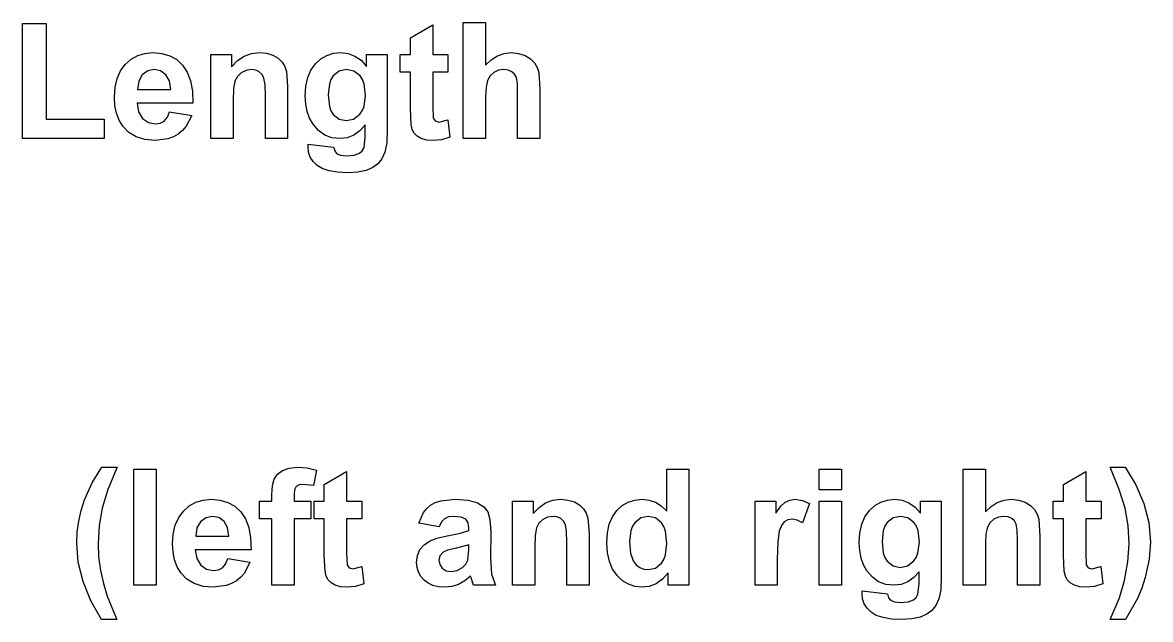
# Model space of a CAD drawing. Header units: metres. Extents: x -79 to 184, y 27 to 122.
# Drawn here: x 145.5 to 183.69, y 79.35 to 99.57 of the extents above; entities that cross this region are included whole.
import ezdxf

# ---------------------------------------------------------------- set-up
doc = ezdxf.new("R2010")
doc.units = ezdxf.units.M

msp = doc.modelspace()

# ---------------------------------------------------------------- linework, layer by layer
at = {"layer": 'Leadscrew Total '}
for p, q in [((145.501, 95.637, 0.03), (145.501, 99.538, 0.03)), ((145.501, 99.538, 0.03), (146.295, 99.538, 0.03)), ((146.295, 99.538, 0.03), (146.295, 96.3, 0.03)), ((158.633, 99.052, 0.03), (159.389, 99.492, 0.03)), ((159.389, 99.492, 0.03), (159.389, 98.486, 0.03)), ((160.425, 95.637, 0.03), (160.425, 99.57, 0.03)), ((160.425, 99.57, 0.03), (161.179, 99.57, 0.03)), ((161.179, 99.57, 0.03), (161.179, 98.124, 0.03)), ((158.633, 98.486, 0.03), (158.633, 99.052, 0.03)), ((149.646, 98.526, 0.03), (149.916, 98.551, 0.03)), ((149.916, 98.551, 0.03), (150.218, 98.524, 0.03)), ((153.248, 98.52, 0.03), (153.519, 98.551, 0.03)), ((153.519, 98.551, 0.03), (153.758, 98.528, 0.03)), ((156.029, 98.527, 0.03), (156.275, 98.551, 0.03)), ((156.275, 98.551, 0.03), (156.527, 98.522, 0.03)), ((161.806, 98.524, 0.03), (162.051, 98.551, 0.03)), ((162.051, 98.551, 0.03), (162.298, 98.526, 0.03)), ((148.98, 98.15, 0.03), (149.178, 98.325, 0.03)), ((149.178, 98.325, 0.03), (149.399, 98.45, 0.03)), ((149.399, 98.45, 0.03), (149.646, 98.526, 0.03)), ((150.218, 98.524, 0.03), (150.485, 98.446, 0.03)), ((150.485, 98.446, 0.03), (150.719, 98.314, 0.03)), ((150.719, 98.314, 0.03), (150.92, 98.131, 0.03)), ((151.88, 95.637, 0.03), (151.88, 98.486, 0.03)), ((151.88, 98.486, 0.03), (152.58, 98.486, 0.03)), ((152.58, 98.486, 0.03), (152.58, 98.068, 0.03)), ((152.58, 98.068, 0.03), (152.779, 98.279, 0.03)), ((152.779, 98.279, 0.03), (153.002, 98.43, 0.03)), ((153.002, 98.43, 0.03), (153.248, 98.52, 0.03)), ((153.758, 98.528, 0.03), (153.976, 98.461, 0.03)), ((153.976, 98.461, 0.03), (154.157, 98.358, 0.03)), ((154.157, 98.358, 0.03), (154.288, 98.231, 0.03)), ((154.288, 98.231, 0.03), (154.378, 98.082, 0.03)), ((155.267, 97.962, 0.03), (155.418, 98.172, 0.03)), ((155.418, 98.172, 0.03), (155.6, 98.338, 0.03)), ((155.6, 98.338, 0.03), (155.804, 98.456, 0.03)), ((155.804, 98.456, 0.03), (156.029, 98.527, 0.03)), ((156.527, 98.522, 0.03), (156.757, 98.435, 0.03)), ((156.757, 98.435, 0.03), (156.963, 98.29, 0.03)), ((156.963, 98.29, 0.03), (157.147, 98.086, 0.03)), ((157.147, 98.086, 0.03), (157.147, 98.486, 0.03)), ((157.147, 98.486, 0.03), (157.852, 98.486, 0.03)), ((157.852, 98.486, 0.03), (157.852, 95.93, 0.03)), ((158.287, 97.885, 0.03), (158.287, 98.486, 0.03)), ((158.287, 98.486, 0.03), (158.633, 98.486, 0.03)), ((159.389, 98.486, 0.03), (159.904, 98.486, 0.03)), ((159.904, 98.486, 0.03), (159.904, 97.885, 0.03)), ((161.179, 98.124, 0.03), (161.37, 98.311, 0.03)), ((161.37, 98.311, 0.03), (161.579, 98.444, 0.03)), ((161.579, 98.444, 0.03), (161.806, 98.524, 0.03)), ((162.298, 98.526, 0.03), (162.52, 98.454, 0.03)), ((162.52, 98.454, 0.03), (162.704, 98.344, 0.03)), ((162.704, 98.344, 0.03), (162.835, 98.207, 0.03)), ((162.835, 98.207, 0.03), (162.925, 98.049, 0.03)), ((148.703, 97.672, 0.03), (148.818, 97.93, 0.03)), ((148.818, 97.93, 0.03), (148.98, 98.15, 0.03)), ((149.554, 97.794, 0.03), (149.434, 97.582, 0.03)), ((149.737, 97.929, 0.03), (149.554, 97.794, 0.03)), ((149.962, 97.974, 0.03), (149.737, 97.929, 0.03)), ((150.175, 97.931, 0.03), (149.962, 97.974, 0.03)), ((150.354, 97.803, 0.03), (150.175, 97.931, 0.03)), ((150.477, 97.594, 0.03), (150.354, 97.803, 0.03)), ((150.92, 98.131, 0.03), (151.08, 97.893, 0.03)), ((151.08, 97.893, 0.03), (151.191, 97.599, 0.03)), ((152.905, 97.867, 0.03), (152.774, 97.742, 0.03)), ((153.071, 97.947, 0.03), (152.905, 97.867, 0.03)), ((153.257, 97.974, 0.03), (153.071, 97.947, 0.03)), ((153.398, 97.955, 0.03), (153.257, 97.974, 0.03)), ((153.518, 97.899, 0.03), (153.398, 97.955, 0.03)), ((153.612, 97.808, 0.03), (153.518, 97.899, 0.03)), ((153.675, 97.688, 0.03), (153.612, 97.808, 0.03)), ((154.378, 98.082, 0.03), (154.436, 97.915, 0.03)), ((154.436, 97.915, 0.03), (154.477, 97.408, 0.03)), ((155.159, 97.71, 0.03), (155.267, 97.962, 0.03)), ((156.221, 97.921, 0.03), (156.021, 97.763, 0.03)), ((156.468, 97.974, 0.03), (156.221, 97.921, 0.03)), ((156.723, 97.92, 0.03), (156.468, 97.974, 0.03)), ((156.929, 97.759, 0.03), (156.723, 97.92, 0.03)), ((158.633, 97.885, 0.03), (158.287, 97.885, 0.03)), ((158.633, 96.643, 0.03), (158.633, 97.885, 0.03)), ((159.904, 97.885, 0.03), (159.389, 97.885, 0.03)), ((159.389, 97.885, 0.03), (159.389, 96.737, 0.03)), ((161.463, 97.883, 0.03), (161.335, 97.768, 0.03)), ((161.621, 97.951, 0.03), (161.463, 97.883, 0.03)), ((161.798, 97.974, 0.03), (161.621, 97.951, 0.03)), ((161.948, 97.956, 0.03), (161.798, 97.974, 0.03)), ((162.071, 97.903, 0.03), (161.948, 97.956, 0.03)), ((162.163, 97.819, 0.03), (162.071, 97.903, 0.03)), ((162.222, 97.711, 0.03), (162.163, 97.819, 0.03)), ((162.925, 98.049, 0.03), (162.98, 97.875, 0.03)), ((162.98, 97.875, 0.03), (163.019, 97.308, 0.03)), ((148.633, 97.375, 0.03), (148.703, 97.672, 0.03)), ((149.434, 97.582, 0.03), (149.396, 97.306, 0.03)), ((150.523, 97.306, 0.03), (150.477, 97.594, 0.03)), ((151.191, 97.599, 0.03), (151.255, 97.25, 0.03)), ((152.692, 97.582, 0.03), (152.649, 97.33, 0.03)), ((152.774, 97.742, 0.03), (152.692, 97.582, 0.03)), ((153.711, 97.471, 0.03), (153.675, 97.688, 0.03)), ((153.723, 97.091, 0.03), (153.711, 97.471, 0.03)), ((154.477, 97.408, 0.03), (154.477, 95.637, 0.03)), ((155.073, 97.078, 0.03), (155.094, 97.415, 0.03)), ((155.094, 97.415, 0.03), (155.159, 97.71, 0.03)), ((155.889, 97.497, 0.03), (155.845, 97.121, 0.03)), ((155.944, 97.644, 0.03), (155.889, 97.497, 0.03)), ((156.021, 97.763, 0.03), (155.944, 97.644, 0.03)), ((157.009, 97.638, 0.03), (156.929, 97.759, 0.03)), ((157.066, 97.488, 0.03), (157.009, 97.638, 0.03)), ((157.112, 97.102, 0.03), (157.066, 97.488, 0.03)), ((161.247, 97.608, 0.03), (161.196, 97.38, 0.03)), ((161.335, 97.768, 0.03), (161.247, 97.608, 0.03)), ((162.255, 97.508, 0.03), (162.222, 97.711, 0.03)), ((162.265, 97.142, 0.03), (162.255, 97.508, 0.03)), ((148.61, 97.04, 0.03), (148.633, 97.375, 0.03)), ((148.628, 96.757, 0.03), (148.61, 97.04, 0.03)), ((149.396, 97.306, 0.03), (150.523, 97.306, 0.03)), ((151.255, 97.25, 0.03), (151.271, 96.844, 0.03)), ((152.649, 97.33, 0.03), (152.634, 96.928, 0.03)), ((153.723, 95.637, 0.03), (153.723, 97.091, 0.03)), ((155.089, 96.804, 0.03), (155.073, 97.078, 0.03)), ((155.845, 97.121, 0.03), (155.889, 96.728, 0.03)), ((157.064, 96.73, 0.03), (157.112, 97.102, 0.03)), ((161.196, 97.38, 0.03), (161.179, 97.064, 0.03)), ((161.179, 97.064, 0.03), (161.179, 95.637, 0.03)), ((162.265, 95.637, 0.03), (162.265, 97.142, 0.03)), ((163.019, 97.308, 0.03), (163.019, 95.637, 0.03)), ((148.68, 96.498, 0.03), (148.628, 96.757, 0.03)), ((151.271, 96.844, 0.03), (149.383, 96.844, 0.03)), ((149.383, 96.844, 0.03), (149.432, 96.546, 0.03)), ((152.634, 96.928, 0.03), (152.634, 95.637, 0.03)), ((155.138, 96.553, 0.03), (155.089, 96.804, 0.03)), ((155.889, 96.728, 0.03), (155.944, 96.577, 0.03)), ((157.005, 96.583, 0.03), (157.064, 96.73, 0.03)), ((158.657, 96.112, 0.03), (158.633, 96.643, 0.03)), ((159.389, 96.737, 0.03), (159.404, 96.331, 0.03)), ((146.295, 96.3, 0.03), (148.269, 96.3, 0.03)), ((148.269, 96.3, 0.03), (148.269, 95.637, 0.03)), ((148.768, 96.266, 0.03), (148.68, 96.498, 0.03)), ((148.892, 96.058, 0.03), (148.768, 96.266, 0.03)), ((149.432, 96.546, 0.03), (149.565, 96.323, 0.03)), ((149.565, 96.323, 0.03), (149.761, 96.183, 0.03)), ((150.297, 96.233, 0.03), (150.403, 96.359, 0.03)), ((150.403, 96.359, 0.03), (150.48, 96.544, 0.03)), ((150.48, 96.544, 0.03), (151.231, 96.418, 0.03)), ((151.231, 96.418, 0.03), (151.044, 96.054, 0.03)), ((155.221, 96.326, 0.03), (155.138, 96.553, 0.03)), ((155.336, 96.123, 0.03), (155.221, 96.326, 0.03)), ((155.944, 96.577, 0.03), (156.021, 96.457, 0.03)), ((156.021, 96.457, 0.03), (156.217, 96.299, 0.03)), ((156.217, 96.299, 0.03), (156.454, 96.246, 0.03)), ((156.454, 96.246, 0.03), (156.709, 96.3, 0.03)), ((156.709, 96.3, 0.03), (156.921, 96.462, 0.03)), ((156.921, 96.462, 0.03), (157.005, 96.583, 0.03)), ((159.404, 96.331, 0.03), (159.471, 96.235, 0.03)), ((159.599, 96.198, 0.03), (159.902, 96.27, 0.03)), ((159.902, 96.27, 0.03), (159.966, 95.685, 0.03)), ((149.094, 95.846, 0.03), (148.892, 96.058, 0.03)), ((149.761, 96.183, 0.03), (150, 96.136, 0.03)), ((150, 96.136, 0.03), (150.163, 96.16, 0.03)), ((150.163, 96.16, 0.03), (150.297, 96.233, 0.03)), ((150.919, 95.909, 0.03), (150.774, 95.789, 0.03)), ((151.044, 96.054, 0.03), (150.919, 95.909, 0.03)), ((155.518, 95.91, 0.03), (155.336, 96.123, 0.03)), ((155.731, 95.759, 0.03), (155.518, 95.91, 0.03)), ((156.918, 95.897, 0.03), (156.716, 95.752, 0.03)), ((157.098, 96.099, 0.03), (156.918, 95.897, 0.03)), ((157.098, 95.683, 0.03), (157.098, 96.099, 0.03)), ((157.852, 95.93, 0.03), (157.831, 95.489, 0.03)), ((158.698, 95.946, 0.03), (158.657, 96.112, 0.03)), ((158.763, 95.818, 0.03), (158.698, 95.946, 0.03)), ((159.471, 96.235, 0.03), (159.599, 96.198, 0.03)), ((148.269, 95.637, 0.03), (145.501, 95.637, 0.03)), ((149.345, 95.694, 0.03), (149.094, 95.846, 0.03)), ((149.644, 95.603, 0.03), (149.345, 95.694, 0.03)), ((149.992, 95.573, 0.03), (149.644, 95.603, 0.03)), ((150.422, 95.627, 0.03), (149.992, 95.573, 0.03)), ((150.608, 95.694, 0.03), (150.422, 95.627, 0.03)), ((150.774, 95.789, 0.03), (150.608, 95.694, 0.03)), ((152.634, 95.637, 0.03), (151.88, 95.637, 0.03)), ((154.477, 95.637, 0.03), (153.723, 95.637, 0.03)), ((155.973, 95.667, 0.03), (155.731, 95.759, 0.03)), ((156.245, 95.637, 0.03), (155.973, 95.667, 0.03)), ((156.492, 95.666, 0.03), (156.245, 95.637, 0.03)), ((156.716, 95.752, 0.03), (156.492, 95.666, 0.03)), ((157.063, 95.337, 0.03), (157.098, 95.683, 0.03)), ((157.831, 95.489, 0.03), (157.769, 95.176, 0.03)), ((158.861, 95.72, 0.03), (158.763, 95.818, 0.03)), ((159.003, 95.641, 0.03), (158.861, 95.72, 0.03)), ((159.177, 95.59, 0.03), (159.003, 95.641, 0.03)), ((159.371, 95.573, 0.03), (159.177, 95.59, 0.03)), ((159.686, 95.601, 0.03), (159.371, 95.573, 0.03)), ((159.966, 95.685, 0.03), (159.686, 95.601, 0.03)), ((161.179, 95.637, 0.03), (160.425, 95.637, 0.03)), ((163.019, 95.637, 0.03), (162.265, 95.637, 0.03)), ((155.169, 95.358, 0.03), (155.172, 95.449, 0.03)), ((155.188, 95.176, 0.03), (155.169, 95.358, 0.03)), ((155.172, 95.449, 0.03), (156.033, 95.345, 0.03)), ((155.245, 95.01, 0.03), (155.188, 95.176, 0.03)), ((156.033, 95.345, 0.03), (156.069, 95.218, 0.03)), ((156.069, 95.218, 0.03), (156.132, 95.138, 0.03)), ((156.132, 95.138, 0.03), (156.271, 95.078, 0.03)), ((156.729, 95.08, 0.03), (156.913, 95.146, 0.03)), ((156.913, 95.146, 0.03), (157, 95.223, 0.03)), ((157, 95.223, 0.03), (157.063, 95.337, 0.03)), ((157.769, 95.176, 0.03), (157.669, 94.953, 0.03)), ((155.34, 94.861, 0.03), (155.245, 95.01, 0.03)), ((155.473, 94.729, 0.03), (155.34, 94.861, 0.03)), ((155.65, 94.62, 0.03), (155.473, 94.729, 0.03)), ((156.271, 95.078, 0.03), (156.47, 95.058, 0.03)), ((156.47, 95.058, 0.03), (156.729, 95.08, 0.03)), ((157.536, 94.784, 0.03), (157.36, 94.657, 0.03)), ((157.669, 94.953, 0.03), (157.536, 94.784, 0.03)), ((155.881, 94.543, 0.03), (155.65, 94.62, 0.03)), ((156.164, 94.496, 0.03), (155.881, 94.543, 0.03)), ((156.5, 94.481, 0.03), (156.164, 94.496, 0.03)), ((156.85, 94.501, 0.03), (156.5, 94.481, 0.03)), ((157.134, 94.561, 0.03), (156.85, 94.501, 0.03)), ((157.36, 94.657, 0.03), (157.134, 94.561, 0.03))]:
    msp.add_line(p, q, dxfattribs=at)
at = {"layer": 'x 2 (left and ri'}
for p, q in [((147.862, 83.972, 0.02), (148.186, 84.502, 0.02)), ((148.186, 84.502, 0.02), (148.701, 84.502, 0.02)), ((148.701, 84.502, 0.02), (148.39, 83.75, 0.02)), ((149.272, 80.502, 0.02), (149.272, 84.435, 0.02)), ((149.272, 84.435, 0.02), (150.026, 84.435, 0.02)), ((150.026, 84.435, 0.02), (150.026, 80.502, 0.02)), ((154.301, 84.391, 0.02), (154.533, 84.474, 0.02)), ((154.533, 84.474, 0.02), (154.82, 84.502, 0.02)), ((154.82, 84.502, 0.02), (155.139, 84.478, 0.02)), ((155.139, 84.478, 0.02), (155.45, 84.405, 0.02)), ((155.45, 84.405, 0.02), (155.349, 83.88, 0.02)), ((167.311, 83.018, 0.02), (167.311, 84.435, 0.02)), ((167.311, 84.435, 0.02), (168.065, 84.435, 0.02)), ((168.065, 84.435, 0.02), (168.065, 80.502, 0.02)), ((172.473, 83.737, 0.02), (172.473, 84.435, 0.02)), ((172.473, 84.435, 0.02), (173.226, 84.435, 0.02)), ((173.226, 84.435, 0.02), (173.226, 83.737, 0.02)), ((177.353, 80.502, 0.02), (177.353, 84.435, 0.02)), ((177.353, 84.435, 0.02), (178.106, 84.435, 0.02)), ((178.106, 84.435, 0.02), (178.106, 82.989, 0.02)), ((182.636, 83.75, 0.02), (182.326, 84.502, 0.02)), ((182.326, 84.502, 0.02), (182.839, 84.502, 0.02)), ((182.839, 84.502, 0.02), (183.199, 83.908, 0.02)), ((153.962, 83.88, 0.02), (154.019, 84.102, 0.02)), ((154.019, 84.102, 0.02), (154.128, 84.263, 0.02)), ((154.128, 84.263, 0.02), (154.301, 84.391, 0.02)), ((155.719, 83.917, 0.02), (156.475, 84.357, 0.02)), ((156.475, 84.357, 0.02), (156.475, 83.351, 0.02)), ((180.746, 83.917, 0.02), (181.503, 84.357, 0.02)), ((181.503, 84.357, 0.02), (181.503, 83.351, 0.02)), ((147.601, 83.394, 0.02), (147.862, 83.972, 0.02)), ((148.39, 83.75, 0.02), (148.195, 83.119, 0.02)), ((153.943, 83.566, 0.02), (153.962, 83.88, 0.02)), ((154.714, 83.734, 0.02), (154.697, 83.552, 0.02)), ((154.768, 83.846, 0.02), (154.714, 83.734, 0.02)), ((154.862, 83.903, 0.02), (154.768, 83.846, 0.02)), ((155.002, 83.923, 0.02), (154.862, 83.903, 0.02)), ((155.349, 83.88, 0.02), (155.002, 83.923, 0.02)), ((155.719, 83.351, 0.02), (155.719, 83.917, 0.02)), ((173.226, 83.737, 0.02), (172.473, 83.737, 0.02)), ((180.746, 83.351, 0.02), (180.746, 83.917, 0.02)), ((182.831, 83.119, 0.02), (182.636, 83.75, 0.02)), ((183.199, 83.908, 0.02), (183.468, 83.279, 0.02)), ((147.484, 83.043, 0.02), (147.601, 83.394, 0.02)), ((151.146, 83.19, 0.02), (151.368, 83.315, 0.02)), ((151.368, 83.315, 0.02), (151.614, 83.39, 0.02)), ((151.614, 83.39, 0.02), (151.885, 83.416, 0.02)), ((151.885, 83.416, 0.02), (152.186, 83.389, 0.02)), ((152.186, 83.389, 0.02), (152.454, 83.311, 0.02)), ((152.454, 83.311, 0.02), (152.688, 83.179, 0.02)), ((153.524, 83.351, 0.02), (153.943, 83.351, 0.02)), ((153.524, 82.758, 0.02), (153.524, 83.351, 0.02)), ((153.943, 83.351, 0.02), (153.943, 83.566, 0.02)), ((154.697, 83.552, 0.02), (154.697, 83.351, 0.02)), ((154.697, 83.351, 0.02), (155.26, 83.351, 0.02)), ((155.26, 83.351, 0.02), (155.26, 82.758, 0.02)), ((155.373, 82.75, 0.02), (155.373, 83.351, 0.02)), ((155.373, 83.351, 0.02), (155.719, 83.351, 0.02)), ((156.475, 83.351, 0.02), (156.99, 83.351, 0.02)), ((156.99, 83.351, 0.02), (156.99, 82.75, 0.02)), ((159.316, 83.217, 0.02), (159.474, 83.304, 0.02)), ((159.474, 83.304, 0.02), (159.666, 83.366, 0.02)), ((159.666, 83.366, 0.02), (160.153, 83.416, 0.02)), ((160.153, 83.416, 0.02), (160.593, 83.386, 0.02)), ((160.593, 83.386, 0.02), (160.905, 83.296, 0.02)), ((160.905, 83.296, 0.02), (161.115, 83.161, 0.02)), ((162.09, 80.502, 0.02), (162.09, 83.351, 0.02)), ((162.09, 83.351, 0.02), (162.79, 83.351, 0.02)), ((162.79, 83.351, 0.02), (162.79, 82.933, 0.02)), ((162.989, 83.144, 0.02), (163.212, 83.295, 0.02)), ((163.212, 83.295, 0.02), (163.459, 83.385, 0.02)), ((163.459, 83.385, 0.02), (163.729, 83.416, 0.02)), ((163.729, 83.416, 0.02), (163.968, 83.393, 0.02)), ((163.968, 83.393, 0.02), (164.186, 83.326, 0.02)), ((164.186, 83.326, 0.02), (164.367, 83.223, 0.02)), ((165.805, 83.203, 0.02), (166.009, 83.321, 0.02)), ((166.009, 83.321, 0.02), (166.236, 83.392, 0.02)), ((166.236, 83.392, 0.02), (166.485, 83.416, 0.02)), ((166.485, 83.416, 0.02), (166.715, 83.391, 0.02)), ((166.715, 83.391, 0.02), (166.93, 83.316, 0.02)), ((166.93, 83.316, 0.02), (167.129, 83.192, 0.02)), ((170.302, 80.502, 0.02), (170.302, 83.351, 0.02)), ((170.302, 83.351, 0.02), (171.002, 83.351, 0.02)), ((171.002, 83.351, 0.02), (171.002, 82.946, 0.02)), ((171.173, 83.184, 0.02), (171.326, 83.324, 0.02)), ((171.326, 83.324, 0.02), (171.479, 83.393, 0.02)), ((171.479, 83.393, 0.02), (171.652, 83.416, 0.02)), ((171.652, 83.416, 0.02), (171.905, 83.38, 0.02)), ((171.905, 83.38, 0.02), (172.148, 83.273, 0.02)), ((172.148, 83.273, 0.02), (171.915, 82.616, 0.02)), ((172.473, 80.502, 0.02), (172.473, 83.351, 0.02)), ((172.473, 83.351, 0.02), (173.226, 83.351, 0.02)), ((173.226, 83.351, 0.02), (173.226, 80.502, 0.02)), ((174.358, 83.203, 0.02), (174.561, 83.321, 0.02)), ((174.561, 83.321, 0.02), (174.786, 83.392, 0.02)), ((174.786, 83.392, 0.02), (175.032, 83.416, 0.02)), ((175.032, 83.416, 0.02), (175.285, 83.387, 0.02)), ((175.285, 83.387, 0.02), (175.514, 83.299, 0.02)), ((175.514, 83.299, 0.02), (175.721, 83.154, 0.02)), ((175.904, 82.951, 0.02), (175.904, 83.351, 0.02)), ((175.904, 83.351, 0.02), (176.609, 83.351, 0.02)), ((176.609, 83.351, 0.02), (176.609, 80.794, 0.02)), ((178.298, 83.176, 0.02), (178.507, 83.309, 0.02)), ((178.507, 83.309, 0.02), (178.734, 83.389, 0.02)), ((178.734, 83.389, 0.02), (178.978, 83.416, 0.02)), ((178.978, 83.416, 0.02), (179.226, 83.391, 0.02)), ((179.226, 83.391, 0.02), (179.448, 83.319, 0.02)), ((179.448, 83.319, 0.02), (179.631, 83.209, 0.02)), ((180.4, 82.75, 0.02), (180.4, 83.351, 0.02)), ((180.4, 83.351, 0.02), (180.746, 83.351, 0.02)), ((181.503, 83.351, 0.02), (182.018, 83.351, 0.02)), ((182.018, 83.351, 0.02), (182.018, 82.75, 0.02)), ((183.468, 83.279, 0.02), (183.636, 82.627, 0.02)), ((147.401, 82.681, 0.02), (147.484, 83.043, 0.02)), ((148.195, 83.119, 0.02), (148.091, 82.532, 0.02)), ((150.787, 82.795, 0.02), (150.949, 83.014, 0.02)), ((150.949, 83.014, 0.02), (151.146, 83.19, 0.02)), ((152.688, 83.179, 0.02), (152.888, 82.996, 0.02)), ((152.888, 82.996, 0.02), (153.048, 82.758, 0.02)), ((158.919, 82.605, 0.02), (159.076, 82.965, 0.02)), ((159.076, 82.965, 0.02), (159.186, 83.104, 0.02)), ((159.186, 83.104, 0.02), (159.316, 83.217, 0.02)), ((161.115, 83.161, 0.02), (161.252, 82.993, 0.02)), ((161.252, 82.993, 0.02), (161.327, 82.732, 0.02)), ((162.79, 82.933, 0.02), (162.989, 83.144, 0.02)), ((164.367, 83.223, 0.02), (164.498, 83.096, 0.02)), ((164.498, 83.096, 0.02), (164.588, 82.947, 0.02)), ((164.588, 82.947, 0.02), (164.646, 82.78, 0.02)), ((165.474, 82.828, 0.02), (165.623, 83.039, 0.02)), ((165.623, 83.039, 0.02), (165.805, 83.203, 0.02)), ((167.129, 83.192, 0.02), (167.311, 83.018, 0.02)), ((171.002, 82.946, 0.02), (171.173, 83.184, 0.02)), ((174.024, 82.827, 0.02), (174.175, 83.037, 0.02)), ((174.175, 83.037, 0.02), (174.358, 83.203, 0.02)), ((175.721, 83.154, 0.02), (175.904, 82.951, 0.02)), ((178.106, 82.989, 0.02), (178.298, 83.176, 0.02)), ((179.631, 83.209, 0.02), (179.763, 83.072, 0.02)), ((179.763, 83.072, 0.02), (179.852, 82.914, 0.02)), ((179.852, 82.914, 0.02), (179.908, 82.739, 0.02)), ((182.933, 82.532, 0.02), (182.831, 83.119, 0.02)), ((147.352, 82.309, 0.02), (147.401, 82.681, 0.02)), ((148.091, 82.532, 0.02), (148.057, 81.91, 0.02)), ((150.602, 82.24, 0.02), (150.671, 82.537, 0.02)), ((150.671, 82.537, 0.02), (150.787, 82.795, 0.02)), ((151.523, 82.659, 0.02), (151.403, 82.447, 0.02)), ((151.705, 82.794, 0.02), (151.523, 82.659, 0.02)), ((151.931, 82.839, 0.02), (151.705, 82.794, 0.02)), ((152.144, 82.796, 0.02), (151.931, 82.839, 0.02)), ((152.322, 82.668, 0.02), (152.144, 82.796, 0.02)), ((152.445, 82.459, 0.02), (152.322, 82.668, 0.02)), ((153.048, 82.758, 0.02), (153.16, 82.464, 0.02)), ((153.943, 82.758, 0.02), (153.524, 82.758, 0.02)), ((153.943, 80.502, 0.02), (153.943, 82.758, 0.02)), ((155.26, 82.758, 0.02), (154.697, 82.758, 0.02)), ((154.697, 82.758, 0.02), (154.697, 80.502, 0.02)), ((155.719, 82.75, 0.02), (155.373, 82.75, 0.02)), ((155.719, 81.508, 0.02), (155.719, 82.75, 0.02)), ((156.99, 82.75, 0.02), (156.475, 82.75, 0.02)), ((156.475, 82.75, 0.02), (156.475, 81.602, 0.02)), ((159.603, 82.482, 0.02), (158.919, 82.605, 0.02)), ((159.684, 82.651, 0.02), (159.603, 82.482, 0.02)), ((159.786, 82.76, 0.02), (159.684, 82.651, 0.02)), ((159.921, 82.819, 0.02), (159.786, 82.76, 0.02)), ((160.1, 82.839, 0.02), (159.921, 82.819, 0.02)), ((160.35, 82.816, 0.02), (160.1, 82.839, 0.02)), ((160.505, 82.746, 0.02), (160.35, 82.816, 0.02)), ((160.585, 82.622, 0.02), (160.505, 82.746, 0.02)), ((160.612, 82.436, 0.02), (160.585, 82.622, 0.02)), ((161.327, 82.732, 0.02), (161.353, 82.318, 0.02)), ((162.984, 82.607, 0.02), (162.902, 82.447, 0.02)), ((163.115, 82.731, 0.02), (162.984, 82.607, 0.02)), ((163.281, 82.812, 0.02), (163.115, 82.731, 0.02)), ((163.467, 82.839, 0.02), (163.281, 82.812, 0.02)), ((163.608, 82.82, 0.02), (163.467, 82.839, 0.02)), ((163.728, 82.764, 0.02), (163.608, 82.82, 0.02)), ((163.822, 82.673, 0.02), (163.728, 82.764, 0.02)), ((163.885, 82.553, 0.02), (163.822, 82.673, 0.02)), ((163.921, 82.336, 0.02), (163.885, 82.553, 0.02)), ((164.646, 82.78, 0.02), (164.687, 82.273, 0.02)), ((165.304, 82.278, 0.02), (165.368, 82.575, 0.02)), ((165.368, 82.575, 0.02), (165.474, 82.828, 0.02)), ((166.155, 82.506, 0.02), (166.098, 82.36, 0.02)), ((166.234, 82.625, 0.02), (166.155, 82.506, 0.02)), ((166.437, 82.785, 0.02), (166.234, 82.625, 0.02)), ((166.683, 82.839, 0.02), (166.437, 82.785, 0.02)), ((166.935, 82.785, 0.02), (166.683, 82.839, 0.02)), ((167.137, 82.623, 0.02), (166.935, 82.785, 0.02)), ((167.214, 82.498, 0.02), (167.137, 82.623, 0.02)), ((167.269, 82.338, 0.02), (167.214, 82.498, 0.02)), ((171.194, 82.53, 0.02), (171.119, 82.337, 0.02)), ((171.292, 82.652, 0.02), (171.194, 82.53, 0.02)), ((171.414, 82.718, 0.02), (171.292, 82.652, 0.02)), ((171.56, 82.739, 0.02), (171.414, 82.718, 0.02)), ((171.731, 82.709, 0.02), (171.56, 82.739, 0.02)), ((171.915, 82.616, 0.02), (171.731, 82.709, 0.02)), ((173.852, 82.28, 0.02), (173.916, 82.574, 0.02)), ((173.916, 82.574, 0.02), (174.024, 82.827, 0.02)), ((174.702, 82.509, 0.02), (174.647, 82.362, 0.02)), ((174.778, 82.628, 0.02), (174.702, 82.509, 0.02)), ((174.978, 82.786, 0.02), (174.778, 82.628, 0.02)), ((175.225, 82.839, 0.02), (174.978, 82.786, 0.02)), ((175.48, 82.785, 0.02), (175.225, 82.839, 0.02)), ((175.687, 82.624, 0.02), (175.48, 82.785, 0.02)), ((175.766, 82.503, 0.02), (175.687, 82.624, 0.02)), ((175.823, 82.352, 0.02), (175.766, 82.503, 0.02)), ((178.263, 82.633, 0.02), (178.175, 82.473, 0.02)), ((178.391, 82.748, 0.02), (178.263, 82.633, 0.02)), ((178.548, 82.816, 0.02), (178.391, 82.748, 0.02)), ((178.726, 82.839, 0.02), (178.548, 82.816, 0.02)), ((178.876, 82.821, 0.02), (178.726, 82.839, 0.02)), ((178.998, 82.768, 0.02), (178.876, 82.821, 0.02)), ((179.091, 82.684, 0.02), (178.998, 82.768, 0.02)), ((179.15, 82.576, 0.02), (179.091, 82.684, 0.02)), ((179.182, 82.373, 0.02), (179.15, 82.576, 0.02)), ((179.908, 82.739, 0.02), (179.947, 82.173, 0.02)), ((180.746, 82.75, 0.02), (180.4, 82.75, 0.02)), ((180.746, 81.508, 0.02), (180.746, 82.75, 0.02)), ((182.018, 82.75, 0.02), (181.503, 82.75, 0.02)), ((181.503, 82.75, 0.02), (181.503, 81.602, 0.02)), ((182.968, 81.91, 0.02), (182.933, 82.532, 0.02)), ((183.636, 82.627, 0.02), (183.692, 81.967, 0.02)), ((147.335, 81.927, 0.02), (147.352, 82.309, 0.02)), ((150.579, 81.905, 0.02), (150.602, 82.24, 0.02)), ((151.403, 82.447, 0.02), (151.365, 82.171, 0.02)), ((151.365, 82.171, 0.02), (152.491, 82.171, 0.02)), ((152.491, 82.171, 0.02), (152.445, 82.459, 0.02)), ((153.16, 82.464, 0.02), (153.224, 82.115, 0.02)), ((153.224, 82.115, 0.02), (153.24, 81.709, 0.02)), ((159.534, 82.095, 0.02), (159.88, 82.176, 0.02)), ((159.88, 82.176, 0.02), (160.327, 82.272, 0.02)), ((160.327, 82.272, 0.02), (160.612, 82.361, 0.02)), ((160.612, 82.361, 0.02), (160.612, 82.436, 0.02)), ((161.353, 82.318, 0.02), (161.344, 81.438, 0.02)), ((162.859, 82.195, 0.02), (162.844, 81.792, 0.02)), ((162.902, 82.447, 0.02), (162.859, 82.195, 0.02)), ((163.933, 81.956, 0.02), (163.921, 82.336, 0.02)), ((164.687, 82.273, 0.02), (164.687, 80.502, 0.02)), ((165.283, 81.937, 0.02), (165.304, 82.278, 0.02)), ((166.098, 82.36, 0.02), (166.053, 81.988, 0.02)), ((167.314, 81.916, 0.02), (167.269, 82.338, 0.02)), ((171.119, 82.337, 0.02), (171.072, 81.984, 0.02)), ((173.83, 81.943, 0.02), (173.852, 82.28, 0.02)), ((174.647, 82.362, 0.02), (174.603, 81.986, 0.02)), ((175.869, 81.967, 0.02), (175.823, 82.352, 0.02)), ((178.123, 82.245, 0.02), (178.106, 81.929, 0.02)), ((178.175, 82.473, 0.02), (178.123, 82.245, 0.02)), ((179.193, 82.007, 0.02), (179.182, 82.373, 0.02)), ((179.947, 82.173, 0.02), (179.947, 80.502, 0.02)), ((147.389, 81.291, 0.02), (147.335, 81.927, 0.02)), ((148.057, 81.91, 0.02), (148.077, 81.465, 0.02)), ((150.596, 81.621, 0.02), (150.579, 81.905, 0.02)), ((158.957, 81.711, 0.02), (159.095, 81.878, 0.02)), ((159.095, 81.878, 0.02), (159.28, 82, 0.02)), ((159.28, 82, 0.02), (159.534, 82.095, 0.02)), ((160.153, 81.755, 0.02), (159.894, 81.688, 0.02)), ((160.612, 81.87, 0.02), (160.153, 81.755, 0.02)), ((160.612, 81.72, 0.02), (160.612, 81.87, 0.02)), ((162.844, 81.792, 0.02), (162.844, 80.502, 0.02)), ((163.933, 80.502, 0.02), (163.933, 81.956, 0.02)), ((165.305, 81.603, 0.02), (165.283, 81.937, 0.02)), ((166.053, 81.988, 0.02), (166.084, 81.595, 0.02)), ((167.268, 81.531, 0.02), (167.314, 81.916, 0.02)), ((171.072, 81.984, 0.02), (171.056, 81.382, 0.02)), ((173.847, 81.669, 0.02), (173.83, 81.943, 0.02)), ((174.603, 81.986, 0.02), (174.647, 81.593, 0.02)), ((175.821, 81.595, 0.02), (175.869, 81.967, 0.02)), ((178.106, 81.929, 0.02), (178.106, 80.502, 0.02)), ((179.193, 80.502, 0.02), (179.193, 82.007, 0.02)), ((182.93, 81.297, 0.02), (182.968, 81.91, 0.02)), ((183.692, 81.967, 0.02), (183.648, 81.386, 0.02)), ((148.077, 81.465, 0.02), (148.139, 81.009, 0.02)), ((150.649, 81.363, 0.02), (150.596, 81.621, 0.02)), ((150.737, 81.13, 0.02), (150.649, 81.363, 0.02)), ((153.24, 81.709, 0.02), (151.351, 81.709, 0.02)), ((151.351, 81.709, 0.02), (151.401, 81.411, 0.02)), ((151.401, 81.411, 0.02), (151.534, 81.187, 0.02)), ((152.372, 81.224, 0.02), (152.448, 81.409, 0.02)), ((152.448, 81.409, 0.02), (153.2, 81.283, 0.02)), ((155.743, 80.977, 0.02), (155.719, 81.508, 0.02)), ((156.475, 81.602, 0.02), (156.49, 81.196, 0.02)), ((158.841, 81.28, 0.02), (158.87, 81.508, 0.02)), ((158.87, 81.508, 0.02), (158.957, 81.711, 0.02)), ((159.632, 81.505, 0.02), (159.595, 81.358, 0.02)), ((159.595, 81.358, 0.02), (159.625, 81.21, 0.02)), ((159.743, 81.623, 0.02), (159.632, 81.505, 0.02)), ((159.894, 81.688, 0.02), (159.743, 81.623, 0.02)), ((160.516, 81.216, 0.02), (160.583, 81.352, 0.02)), ((160.583, 81.352, 0.02), (160.612, 81.72, 0.02)), ((161.344, 81.438, 0.02), (161.381, 80.884, 0.02)), ((165.37, 81.307, 0.02), (165.305, 81.603, 0.02)), ((166.084, 81.595, 0.02), (166.179, 81.328, 0.02)), ((167.131, 81.255, 0.02), (167.211, 81.379, 0.02)), ((167.211, 81.379, 0.02), (167.268, 81.531, 0.02)), ((171.056, 81.382, 0.02), (171.056, 80.502, 0.02)), ((173.896, 81.418, 0.02), (173.847, 81.669, 0.02)), ((173.978, 81.191, 0.02), (173.896, 81.418, 0.02)), ((174.647, 81.593, 0.02), (174.702, 81.442, 0.02)), ((174.702, 81.442, 0.02), (174.778, 81.322, 0.02)), ((175.678, 81.327, 0.02), (175.762, 81.448, 0.02)), ((175.762, 81.448, 0.02), (175.821, 81.595, 0.02)), ((180.77, 80.977, 0.02), (180.746, 81.508, 0.02)), ((181.503, 81.602, 0.02), (181.518, 81.196, 0.02)), ((183.648, 81.386, 0.02), (183.515, 80.765, 0.02)), ((147.55, 80.633, 0.02), (147.389, 81.291, 0.02)), ((148.139, 81.009, 0.02), (148.236, 80.559, 0.02)), ((150.86, 80.923, 0.02), (150.737, 81.13, 0.02)), ((151.534, 81.187, 0.02), (151.729, 81.048, 0.02)), ((151.729, 81.048, 0.02), (151.968, 81.001, 0.02)), ((151.968, 81.001, 0.02), (152.131, 81.025, 0.02)), ((152.131, 81.025, 0.02), (152.266, 81.098, 0.02)), ((152.266, 81.098, 0.02), (152.372, 81.224, 0.02)), ((153.2, 81.283, 0.02), (153.013, 80.919, 0.02)), ((155.784, 80.811, 0.02), (155.743, 80.977, 0.02)), ((156.49, 81.196, 0.02), (156.557, 81.1, 0.02)), ((156.557, 81.1, 0.02), (156.685, 81.063, 0.02)), ((156.685, 81.063, 0.02), (156.988, 81.135, 0.02)), ((156.988, 81.135, 0.02), (157.052, 80.55, 0.02)), ((158.857, 81.105, 0.02), (158.841, 81.28, 0.02)), ((158.905, 80.947, 0.02), (158.857, 81.105, 0.02)), ((159.625, 81.21, 0.02), (159.713, 81.084, 0.02)), ((159.713, 81.084, 0.02), (159.848, 80.998, 0.02)), ((159.848, 80.998, 0.02), (160.014, 80.969, 0.02)), ((160.014, 80.969, 0.02), (160.213, 81.002, 0.02)), ((160.213, 81.002, 0.02), (160.403, 81.103, 0.02)), ((160.403, 81.103, 0.02), (160.516, 81.216, 0.02)), ((165.48, 81.051, 0.02), (165.37, 81.307, 0.02)), ((165.633, 80.833, 0.02), (165.48, 81.051, 0.02)), ((166.179, 81.328, 0.02), (166.279, 81.199, 0.02)), ((166.279, 81.199, 0.02), (166.397, 81.107, 0.02)), ((166.397, 81.107, 0.02), (166.534, 81.052, 0.02)), ((166.534, 81.052, 0.02), (166.689, 81.033, 0.02)), ((166.689, 81.033, 0.02), (166.929, 81.089, 0.02)), ((166.929, 81.089, 0.02), (167.131, 81.255, 0.02)), ((174.093, 80.988, 0.02), (173.978, 81.191, 0.02)), ((174.276, 80.775, 0.02), (174.093, 80.988, 0.02)), ((174.778, 81.322, 0.02), (174.975, 81.164, 0.02)), ((174.975, 81.164, 0.02), (175.212, 81.111, 0.02)), ((175.212, 81.111, 0.02), (175.467, 81.165, 0.02)), ((175.467, 81.165, 0.02), (175.678, 81.327, 0.02)), ((180.812, 80.811, 0.02), (180.77, 80.977, 0.02)), ((181.518, 81.196, 0.02), (181.585, 81.1, 0.02)), ((181.585, 81.1, 0.02), (181.712, 81.063, 0.02)), ((181.712, 81.063, 0.02), (182.015, 81.135, 0.02)), ((182.015, 81.135, 0.02), (182.08, 80.55, 0.02)), ((182.815, 80.666, 0.02), (182.93, 81.297, 0.02)), ((147.813, 79.978, 0.02), (147.55, 80.633, 0.02)), ((151.063, 80.711, 0.02), (150.86, 80.923, 0.02)), ((151.314, 80.559, 0.02), (151.063, 80.711, 0.02)), ((152.742, 80.654, 0.02), (152.576, 80.559, 0.02)), ((152.888, 80.774, 0.02), (152.742, 80.654, 0.02)), ((153.013, 80.919, 0.02), (152.888, 80.774, 0.02)), ((155.849, 80.683, 0.02), (155.784, 80.811, 0.02)), ((155.947, 80.585, 0.02), (155.849, 80.683, 0.02)), ((156.089, 80.506, 0.02), (155.947, 80.585, 0.02)), ((158.984, 80.804, 0.02), (158.905, 80.947, 0.02)), ((159.095, 80.676, 0.02), (158.984, 80.804, 0.02)), ((159.233, 80.572, 0.02), (159.095, 80.676, 0.02)), ((160.471, 80.649, 0.02), (160.258, 80.532, 0.02)), ((160.671, 80.813, 0.02), (160.471, 80.649, 0.02)), ((160.698, 80.725, 0.02), (160.671, 80.813, 0.02)), ((160.77, 80.502, 0.02), (160.698, 80.725, 0.02)), ((161.381, 80.884, 0.02), (161.516, 80.502, 0.02)), ((165.817, 80.66, 0.02), (165.633, 80.833, 0.02)), ((166.018, 80.537, 0.02), (165.817, 80.66, 0.02)), ((167.174, 80.708, 0.02), (166.953, 80.557, 0.02)), ((167.365, 80.921, 0.02), (167.174, 80.708, 0.02)), ((167.365, 80.502, 0.02), (167.365, 80.921, 0.02)), ((174.488, 80.623, 0.02), (174.276, 80.775, 0.02)), ((174.73, 80.532, 0.02), (174.488, 80.623, 0.02)), ((175.473, 80.617, 0.02), (175.249, 80.531, 0.02)), ((175.675, 80.762, 0.02), (175.473, 80.617, 0.02)), ((175.856, 80.963, 0.02), (175.675, 80.762, 0.02)), ((175.856, 80.548, 0.02), (175.856, 80.963, 0.02)), ((176.609, 80.794, 0.02), (176.589, 80.354, 0.02)), ((180.876, 80.683, 0.02), (180.812, 80.811, 0.02)), ((180.975, 80.585, 0.02), (180.876, 80.683, 0.02)), ((181.116, 80.506, 0.02), (180.975, 80.585, 0.02)), ((182.646, 80.078, 0.02), (182.815, 80.666, 0.02)), ((183.515, 80.765, 0.02), (183.398, 80.407, 0.02)), ((148.236, 80.559, 0.02), (148.363, 80.132, 0.02)), ((150.026, 80.502, 0.02), (149.272, 80.502, 0.02)), ((151.613, 80.468, 0.02), (151.314, 80.559, 0.02)), ((151.96, 80.438, 0.02), (151.613, 80.468, 0.02)), ((152.39, 80.492, 0.02), (151.96, 80.438, 0.02)), ((152.576, 80.559, 0.02), (152.39, 80.492, 0.02)), ((154.697, 80.502, 0.02), (153.943, 80.502, 0.02)), ((156.263, 80.455, 0.02), (156.089, 80.506, 0.02)), ((156.456, 80.438, 0.02), (156.263, 80.455, 0.02)), ((156.772, 80.466, 0.02), (156.456, 80.438, 0.02)), ((157.052, 80.55, 0.02), (156.772, 80.466, 0.02)), ((159.395, 80.497, 0.02), (159.233, 80.572, 0.02)), ((159.58, 80.453, 0.02), (159.395, 80.497, 0.02)), ((159.788, 80.438, 0.02), (159.58, 80.453, 0.02)), ((160.031, 80.461, 0.02), (159.788, 80.438, 0.02)), ((160.258, 80.532, 0.02), (160.031, 80.461, 0.02)), ((161.516, 80.502, 0.02), (160.77, 80.502, 0.02)), ((162.844, 80.502, 0.02), (162.09, 80.502, 0.02)), ((164.687, 80.502, 0.02), (163.933, 80.502, 0.02)), ((166.237, 80.462, 0.02), (166.018, 80.537, 0.02)), ((166.474, 80.438, 0.02), (166.237, 80.462, 0.02)), ((166.714, 80.467, 0.02), (166.474, 80.438, 0.02)), ((166.953, 80.557, 0.02), (166.714, 80.467, 0.02)), ((168.065, 80.502, 0.02), (167.365, 80.502, 0.02)), ((171.056, 80.502, 0.02), (170.302, 80.502, 0.02)), ((173.226, 80.502, 0.02), (172.473, 80.502, 0.02)), ((173.927, 80.223, 0.02), (173.929, 80.314, 0.02)), ((173.946, 80.041, 0.02), (173.927, 80.223, 0.02)), ((173.929, 80.314, 0.02), (174.79, 80.21, 0.02)), ((175.002, 80.502, 0.02), (174.73, 80.532, 0.02)), ((174.79, 80.21, 0.02), (174.826, 80.083, 0.02)), ((175.249, 80.531, 0.02), (175.002, 80.502, 0.02)), ((175.821, 80.202, 0.02), (175.856, 80.548, 0.02)), ((176.589, 80.354, 0.02), (176.526, 80.041, 0.02)), ((178.106, 80.502, 0.02), (177.353, 80.502, 0.02)), ((179.947, 80.502, 0.02), (179.193, 80.502, 0.02)), ((181.29, 80.455, 0.02), (181.116, 80.506, 0.02)), ((181.484, 80.438, 0.02), (181.29, 80.455, 0.02)), ((181.799, 80.466, 0.02), (181.484, 80.438, 0.02)), ((182.08, 80.55, 0.02), (181.799, 80.466, 0.02)), ((183.398, 80.407, 0.02), (183.249, 80.051, 0.02)), ((148.175, 79.346, 0.02), (147.813, 79.978, 0.02)), ((148.363, 80.132, 0.02), (148.693, 79.346, 0.02)), ((174.002, 79.875, 0.02), (173.946, 80.041, 0.02)), ((174.097, 79.726, 0.02), (174.002, 79.875, 0.02)), ((174.826, 80.083, 0.02), (174.89, 80.003, 0.02)), ((174.89, 80.003, 0.02), (175.028, 79.943, 0.02)), ((175.028, 79.943, 0.02), (175.228, 79.923, 0.02)), ((175.228, 79.923, 0.02), (175.486, 79.945, 0.02)), ((175.486, 79.945, 0.02), (175.67, 80.011, 0.02)), ((175.67, 80.011, 0.02), (175.758, 80.088, 0.02)), ((175.758, 80.088, 0.02), (175.821, 80.202, 0.02)), ((176.526, 80.041, 0.02), (176.426, 79.818, 0.02)), ((182.332, 79.346, 0.02), (182.646, 80.078, 0.02)), ((183.249, 80.051, 0.02), (182.852, 79.346, 0.02)), ((174.23, 79.594, 0.02), (174.097, 79.726, 0.02)), ((174.408, 79.485, 0.02), (174.23, 79.594, 0.02)), ((174.638, 79.408, 0.02), (174.408, 79.485, 0.02)), ((176.117, 79.522, 0.02), (175.892, 79.426, 0.02)), ((176.293, 79.649, 0.02), (176.117, 79.522, 0.02)), ((176.426, 79.818, 0.02), (176.293, 79.649, 0.02)), ((148.693, 79.346, 0.02), (148.175, 79.346, 0.02)), ((174.921, 79.361, 0.02), (174.638, 79.408, 0.02)), ((175.257, 79.346, 0.02), (174.921, 79.361, 0.02)), ((175.608, 79.366, 0.02), (175.257, 79.346, 0.02)), ((175.892, 79.426, 0.02), (175.608, 79.366, 0.02)), ((182.852, 79.346, 0.02), (182.332, 79.346, 0.02))]:
    msp.add_line(p, q, dxfattribs=at)

doc.saveas('drawing.dxf')
